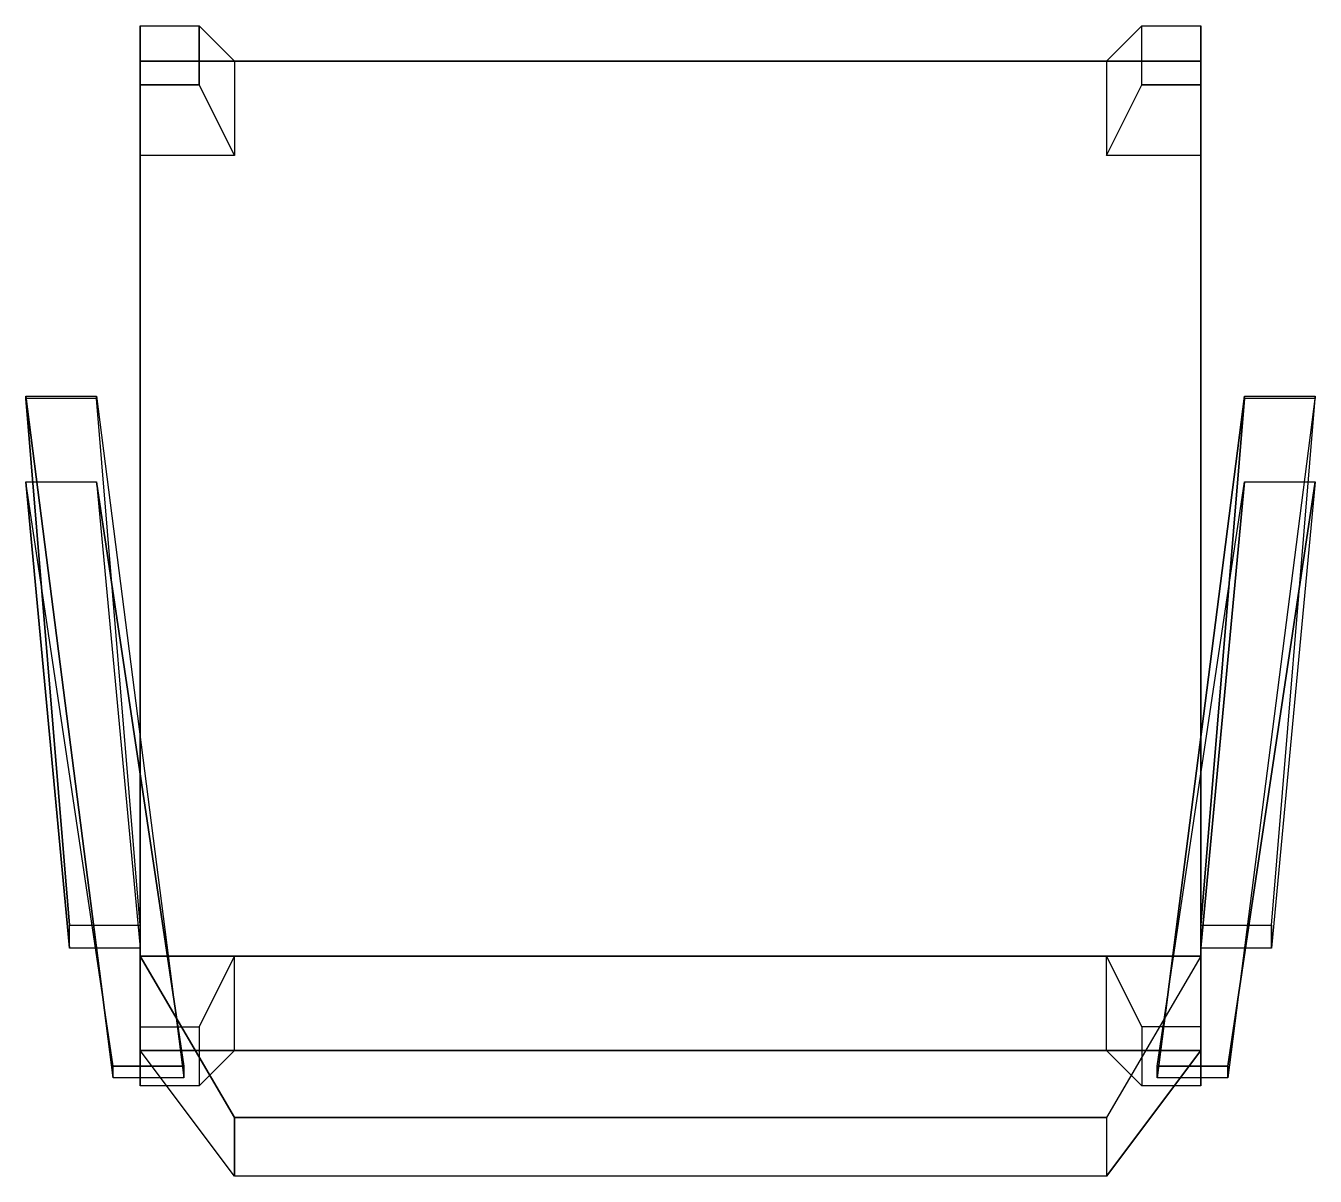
# Model space of a CAD drawing. Extents: x 27.003 to 27.55, y 64.238 to 64.726.
import ezdxf

# ---------------------------------------------------------------- set-up
doc = ezdxf.new("R2010")
doc.units = 0
doc.header["$MEASUREMENT"] = 0
doc.layers.add('HOLZ_STUHL', color=9, linetype='CONTINUOUS')
doc.layers.add('STOFF_STUHL', color=2, linetype='CONTINUOUS')

# ---------------------------------------------------------------- blocks, each defined once
blk = doc.blocks.new('STUHL')
at = {"layer": 'HOLZ_STUHL'}
for points in [[(-0.225, 0.335, 0.43), (-0.225, 0.295, 0.43), (-0.185, 0.36337, 0.91), (-0.185, 0.38837, 0.91)], [(-0.185, 0.38837, 0.91), (0.185, 0.38837, 0.91), (0.225, 0.335, 0.43), (-0.225, 0.335, 0.43)], [(-0.185, 0.36337, 0.91), (-0.185, 0.38837, 0.91), (0.185, 0.38837, 0.91), (0.185, 0.36337, 0.91)], [(0.225, 0.335, 0.43), (0.225, 0.295, 0.43), (0.185, 0.36337, 0.91), (0.185, 0.38837, 0.91)], [(-0.23648, 0.34654, 0.6477), (-0.20648, 0.34654, 0.6477), (-0.24352, 0.05724, 0.6477), (-0.27352, 0.05724, 0.6477)], [(-0.23648, 0.34654, 0.6477), (-0.20648, 0.34654, 0.6477), (-0.20648, 0.34164, 0.6124), (-0.23648, 0.34164, 0.6124)], [(-0.225, 0.335, 0.395), (-0.225, 0.295, 0.395), (-0.225, 0.325), (-0.225, 0.35)], [(-0.185, 0.335, 0.395), (-0.225, 0.335, 0.395), (-0.225, 0.35), (-0.2, 0.35)], [(-0.2, 0.325), (-0.2, 0.35), (-0.185, 0.335, 0.395), (-0.185, 0.295, 0.395)], [(0.2, 0.325), (0.2, 0.35), (0.185, 0.335, 0.395), (0.185, 0.295, 0.395)], [(0.225, 0.335, 0.395), (0.185, 0.335, 0.395), (0.2, 0.35), (0.225, 0.35)], [(0.20648, 0.34654, 0.6477), (0.23648, 0.34654, 0.6477), (0.27352, 0.05724, 0.6477), (0.24352, 0.05724, 0.6477)], [(0.20648, 0.34654, 0.6477), (0.23648, 0.34654, 0.6477), (0.23648, 0.34164, 0.6124), (0.20648, 0.34164, 0.6124)], [(0.225, 0.325), (0.225, 0.35), (0.225, 0.335, 0.395), (0.225, 0.295, 0.395)], [(-0.24352, 0.09353, 0.62809), (-0.27352, 0.09353, 0.62809), (-0.23648, 0.34164, 0.6124), (-0.20648, 0.34164, 0.6124)], [(0.27352, 0.09353, 0.62809), (0.24352, 0.09353, 0.62809), (0.20648, 0.34164, 0.6124), (0.23648, 0.34164, 0.6124)], [(0.225, 0.335, 0.395), (0.225, 0.335, 0.43), (-0.225, 0.335, 0.43), (-0.225, 0.335, 0.395)], [(-0.225, 0.335, 0.395), (-0.225, -0.085, 0.395), (0.225, -0.085, 0.395), (0.225, 0.335, 0.395)], [(-0.225, 0.335, 0.43), (-0.225, -0.085, 0.43), (-0.225, -0.085, 0.395), (-0.225, 0.335, 0.395)], [(0.225, 0.335, 0.43), (0.225, 0.335, 0.395), (0.225, -0.085, 0.395), (0.225, -0.085, 0.43)], [(-0.225, 0.295, 0.395), (-0.225, 0.325), (-0.2, 0.325), (-0.185, 0.295, 0.395)], [(0.185, 0.295, 0.395), (0.225, 0.295, 0.395), (0.225, 0.325), (0.2, 0.325)], [(-0.255, 0.29162, 0.41732), (-0.225, 0.29162, 0.41732), (-0.24352, 0.09353, 0.62809), (-0.27352, 0.09353, 0.62809)], [(-0.225, 0.28181, 0.40653), (-0.255, 0.28181, 0.40653), (-0.255, 0.29162, 0.41732), (-0.225, 0.29162, 0.41732)], [(0.225, 0.29162, 0.41732), (0.255, 0.29162, 0.41732), (0.27352, 0.09353, 0.62809), (0.24352, 0.09353, 0.62809)], [(0.255, 0.28181, 0.40653), (0.225, 0.28181, 0.40653), (0.225, 0.29162, 0.41732), (0.255, 0.29162, 0.41732)], [(-0.27352, 0.05822, 0.62417), (-0.24352, 0.05822, 0.62417), (-0.225, 0.28181, 0.40653), (-0.255, 0.28181, 0.40653)], [(0.24352, 0.05822, 0.62417), (0.27352, 0.05822, 0.62417), (0.255, 0.28181, 0.40653), (0.225, 0.28181, 0.40653)], [(-0.24352, 0.05724, 0.6477), (-0.27352, 0.05724, 0.6477), (-0.27352, 0.05822, 0.62417), (-0.24352, 0.05822, 0.62417)], [(0.27352, 0.05724, 0.6477), (0.24352, 0.05724, 0.6477), (0.24352, 0.05822, 0.62417), (0.27352, 0.05822, 0.62417)], [(-0.2, -0.075), (-0.225, -0.075), (-0.225, -0.045, 0.395), (-0.185, -0.045, 0.395)], [(-0.225, -0.075), (-0.225, -0.1), (-0.225, -0.085, 0.395), (-0.225, -0.045, 0.395)], [(-0.185, -0.085, 0.395), (-0.185, -0.045, 0.395), (-0.2, -0.075), (-0.2, -0.1)], [(0.2, -0.1), (0.185, -0.085, 0.395), (0.185, -0.045, 0.395), (0.2, -0.075)], [(0.185, -0.045, 0.395), (0.225, -0.045, 0.395), (0.225, -0.075), (0.2, -0.075)], [(0.225, -0.1), (0.225, -0.085, 0.395), (0.225, -0.045, 0.395), (0.225, -0.075)], [(0.225, -0.1), (0.225, -0.075), (0.225, -0.045, 0.395), (0.225, -0.085, 0.395)], [(-0.225, -0.1), (-0.225, -0.075), (-0.2, -0.075), (-0.2, -0.1)], [(0.2, -0.075), (0.225, -0.075), (0.225, -0.1), (0.2, -0.1)], [(-0.2, -0.1), (-0.225, -0.1), (-0.225, -0.085, 0.395), (-0.185, -0.085, 0.395)], [(0.225, -0.085, 0.43), (0.225, -0.085, 0.395), (-0.225, -0.085, 0.395), (-0.225, -0.085, 0.43)], [(0.225, -0.1), (0.2, -0.1), (0.185, -0.085, 0.395), (0.225, -0.085, 0.395)]]:
    blk.add_3dface(points, dxfattribs=at)
for points, invisible_edges in [([(-0.23648, 0.34654, 0.6477), (-0.23648, 0.34164, 0.6124), (-0.27352, 0.09353, 0.62809), (-0.27352, 0.05724, 0.6477)], 4), ([(-0.20648, 0.34654, 0.6477), (-0.20648, 0.34164, 0.6124), (-0.24352, 0.09353, 0.62809), (-0.24352, 0.05724, 0.6477)], 4), ([(0.20648, 0.34654, 0.6477), (0.20648, 0.34164, 0.6124), (0.24352, 0.09353, 0.62809), (0.24352, 0.05724, 0.6477)], 4), ([(0.23648, 0.34654, 0.6477), (0.23648, 0.34164, 0.6124), (0.27352, 0.09353, 0.62809), (0.27352, 0.05724, 0.6477)], 4), ([(-0.27352, 0.05822, 0.62417), (-0.27352, 0.09353, 0.62809), (-0.255, 0.29162, 0.41732), (-0.255, 0.28181, 0.40653)], 1), ([(-0.24352, 0.05822, 0.62417), (-0.24352, 0.09353, 0.62809), (-0.225, 0.29162, 0.41732), (-0.225, 0.28181, 0.40653)], 1), ([(0.24352, 0.05822, 0.62417), (0.24352, 0.09353, 0.62809), (0.225, 0.29162, 0.41732), (0.225, 0.28181, 0.40653)], 1), ([(0.27352, 0.05822, 0.62417), (0.27352, 0.09353, 0.62809), (0.255, 0.29162, 0.41732), (0.255, 0.28181, 0.40653)], 1), ([(-0.27352, 0.05724, 0.6477), (-0.27352, 0.09353, 0.62809), (-0.27352, 0.05822, 0.62417)], 3), ([(-0.24352, 0.05724, 0.6477), (-0.24352, 0.09353, 0.62809), (-0.24352, 0.05822, 0.62417)], 3), ([(0.24352, 0.05724, 0.6477), (0.24352, 0.09353, 0.62809), (0.24352, 0.05822, 0.62417)], 3), ([(0.27352, 0.05724, 0.6477), (0.27352, 0.09353, 0.62809), (0.27352, 0.05822, 0.62417)], 3)]:
    blk.add_3dface(points, dxfattribs=dict(at, invisible_edges=invisible_edges))
at = {"layer": 'STOFF_STUHL'}
for points in [[(-0.185, 0.36337, 0.91), (0.185, 0.36337, 0.91), (0.225, 0.295, 0.43), (-0.225, 0.295, 0.43)], [(-0.225, -0.085, 0.43), (-0.225, 0.295, 0.43), (0.225, 0.295, 0.43), (0.225, -0.085, 0.43)]]:
    blk.add_3dface(points, dxfattribs=at)

msp = doc.modelspace()

# ---------------------------------------------------------------- block references
at = {"layer": 'HOLZ_STUHL', "rotation": 179.9999999999998}
msp.add_blockref('STUHL', (27.27652, 64.62589), dxfattribs=at)

doc.saveas('drawing.dxf')
